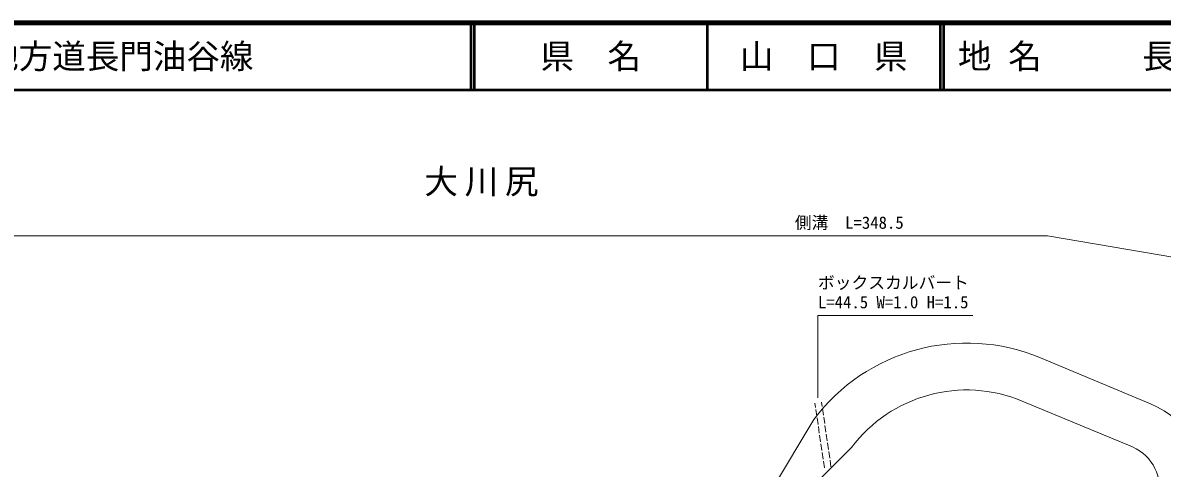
# Model space of a CAD drawing. Units: millimetres, scale not verified. Extents: x 40000 to 680000, y 20000 to 380000.
# Drawn here: x 230942 to 400840, y 313523 to 380000 of the extents above; entities that cross this region are included whole.
import ezdxf
from ezdxf.enums import TextEntityAlignment as Align

# ---------------------------------------------------------------- set-up
doc = ezdxf.new("R2010")
doc.units = ezdxf.units.MM
doc.header["$LTSCALE"] = 1000
for name, color, linetype, lineweight in [('M-BGD', 7, 'Continuous', 13), ('M-STR-HTXT', 7, 'Continuous', 13), ('M-TTL', 2, 'Continuous', 140), ('M-TTL-LINE', 7, 'Continuous', 50), ('M-TTL-TXT', 7, 'Continuous', 13)]:
    doc.layers.add(name, color=color, linetype=linetype, lineweight=lineweight)
doc.styles.add('ＭＳ ゴシック', font='')
doc.styles.get('ＭＳ ゴシック').set_extended_font_data('MS Gothic')

msp = doc.modelspace()

# ---------------------------------------------------------------- linework, layer by layer
at = {"layer": 'M-BGD'}
for p, q in [((399096, 323152), (382675, 330005)), ((349147, 322603), (349051, 323255)), ((350136, 322748), (350041, 323400)), ((396400, 316692), (379979, 323545)), ((349334, 321317), (349190, 322307)), ((350324, 321462), (350179, 322451)), ((350512, 320175), (350367, 321165)), ((348891, 320793), (342732, 310489)), ((349522, 320031), (349378, 321020)), ((349710, 318744), (349566, 319734)), ((350700, 318889), (350555, 319878)), ((349898, 317458), (349754, 318447)), ((350888, 317603), (350743, 318592)), ((345933, 308091), (354493, 316596)), ((350086, 316172), (349941, 317161)), ((351076, 316316), (350931, 317306)), ((351263, 315030), (351119, 316019)), ((350274, 314885), (350129, 315875)), ((350462, 313599), (350317, 314588)), ((351451, 313743), (351307, 314733))]:
    msp.add_line(p, q, dxfattribs=at)
for centre, radius, start, end in [((371698, 303703), 28500, 67.34762, 143.15629), ((371698, 303703), 21500, 67.34762, 143.15629), ((393896, 310693), 13500, 350.94797, 67.34762), ((393896, 310693), 6500, 343.81985, 67.34762)]:
    msp.add_arc(centre, radius, start, end, dxfattribs=at)
at = {"layer": 'M-STR-HTXT'}
for points in [[(179740, 348207), (383754, 348207), (564187, 317474)], [(349507, 324041), (349507, 336339), (372611, 336339)]]:
    msp.add_lwpolyline(points, dxfattribs=at)
at = {"layer": 'M-TTL'}
msp.add_line((680000, 380000), (40000, 380000), dxfattribs=at)
at = {"layer": 'M-TTL-LINE'}
for p, q in [((297750, 380000), (297750, 370000)), ((298250, 380000), (298250, 370000)), ((333000, 380000), (333000, 370000)), ((367750, 380000), (367750, 370000)), ((368250, 380000), (368250, 370000)), ((40000, 370000), (680000, 370000))]:
    msp.add_line(p, q, dxfattribs=at)

# ---------------------------------------------------------------- texts
at = {"layer": 'M-STR-HTXT', "style": 'ＭＳ ゴシック'}
msp.add_text('側溝\u3000L=348.5', height=1833, dxfattribs=at).set_placement((354180, 348709), align=Align.BOTTOM_CENTER)
for s, p in [('ボックスカルバート', (349507, 339754)), ('L=44.5 W=1.0 H=1.5', (349507, 336839))]:
    msp.add_text(s, height=1833, dxfattribs=at).set_placement(p, align=Align.BOTTOM_LEFT)
at = {"layer": 'M-STR-HTXT', "insert": (299828, 354050), "char_height": 3666, "attachment_point": 8, "style": 'ＭＳ ゴシック'}
msp.add_mtext('\\T1.2;大川尻', dxfattribs=at)
at = {"layer": 'M-TTL-TXT', "style": 'ＭＳ ゴシック'}
for s, p in [('路 線 名      主要地方道長門油谷線', (180380, 375000)), ('地 名      長門市油谷角山', (370380, 375000))]:
    msp.add_text(s, height=3666, dxfattribs=at).set_placement(p, align=Align.MIDDLE_LEFT)
for s, p in [('県\u3000名', (315625, 375000)), ('山\u3000口\u3000県', (350375, 375000))]:
    msp.add_text(s, height=3666, dxfattribs=at).set_placement(p, align=Align.MIDDLE_CENTER)

doc.saveas('drawing.dxf')
